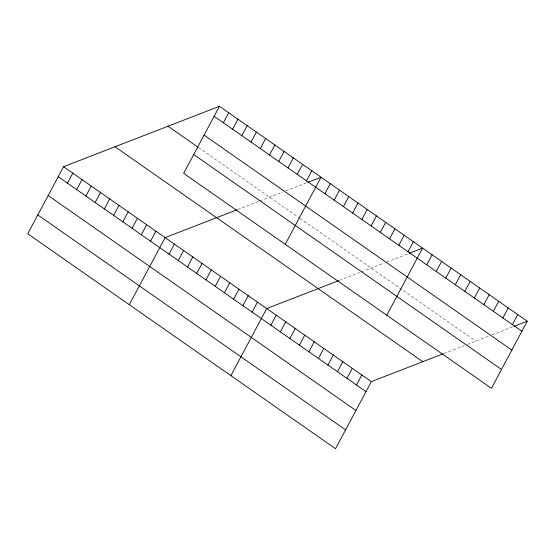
<?xml version="1.0" encoding="UTF-8"?>
<svg xmlns="http://www.w3.org/2000/svg" width="555" height="555" viewBox="0 0 555 555"><rect width="100%" height="100%" fill="white"/><g stroke="black" fill="none" stroke-linecap="round" stroke-linejoin="round"><path stroke-width="0.42" stroke-dasharray="2.77 2.08" d="M237.783 209.478L258.991 201.264M259.747 200.965L282.821 192.03M285.756 190.892L307.075 182.63M339.348 280.407L359.8 272.484M361.312 271.901L384.386 262.959M386.592 262.106L408.64 253.559M443.993 353.486L464.438 345.564M467.47 344.391L489.031 336.039M491.973 334.901L513.285 326.638M198.565 147.554L299.423 217.99M300.13 218.483L475.802 341.165"/><path stroke-width="0.83" d="M219.475 106.289L183.656 173.361L491.439 388.306L527.25 321.227L219.475 106.289L63.561 166.694L27.75 233.773L335.525 448.711L371.344 381.639L443.237 353.778M67.446 183.164L72.795 173.146M76.68 189.609L82.029 179.591M85.914 196.054L91.263 186.043M95.148 202.506L100.497 192.488M104.382 208.951L109.73 198.94M113.615 215.402L118.964 205.385M122.849 221.847L128.198 211.837M132.083 228.299L137.432 218.281M141.317 234.744L146.666 224.726M150.551 241.196L155.899 231.178M223.36 122.752L228.709 112.741M129.315 304.702L165.133 237.623L237.027 209.769M232.594 129.204L237.935 119.186M169.018 254.093L174.367 244.075M241.827 135.649L247.169 125.638M178.252 260.538L183.594 250.52M251.054 142.101L256.403 132.083M187.486 266.99L192.828 256.972M260.288 148.546L265.637 138.535M196.713 273.435L202.062 263.417M269.522 154.998L274.871 144.98M205.947 279.887L211.295 269.869M278.756 161.443L284.104 151.432M215.18 286.331L220.529 276.314M287.99 167.894L293.338 157.877M224.414 292.776L229.763 282.766M297.223 174.339L302.572 164.322M233.648 299.228L238.997 289.21M306.457 180.791L311.806 170.773M242.882 305.673L248.231 295.662M285.228 244.297L321.04 177.218L307.81 182.345M252.116 312.125L257.464 302.107M324.925 193.688L330.274 183.67M230.88 375.631L266.698 308.559L338.592 280.698M334.159 200.133L339.507 190.115M270.861 325.216L276.21 315.198M343.392 206.585L348.741 196.567M280.372 331.862L285.721 321.844M352.626 213.03L357.975 203.012M289.89 338.501L295.239 328.484M361.86 219.475L367.209 209.464M299.402 345.148L304.75 335.13M371.094 225.927L376.436 215.909M308.913 351.787L314.262 341.776M380.321 232.372L385.669 222.361M318.431 358.433L323.773 348.415M389.554 238.823L394.903 228.806M327.943 365.079L333.291 355.061M398.788 245.268L404.137 235.258M337.454 371.718L342.803 361.707M408.022 251.72L413.371 241.702M346.965 378.364L352.314 368.347M386.793 315.226L422.605 248.154L409.375 253.274M356.483 385.01L361.825 374.993M426.767 264.811L432.116 254.794M436.285 271.457L441.634 261.44M445.797 278.097L451.146 268.079M455.308 284.743L460.657 274.725M464.826 291.382L470.168 281.371M474.338 298.028L479.687 288.01M483.849 304.674L489.198 294.656M493.36 311.313L498.709 301.303M502.879 317.959L508.22 307.942M512.39 324.606L517.739 314.588M514.02 326.354L527.25 321.227M214.126 116.307L521.901 331.245M204.074 135.136L511.849 350.073M168.019 126.228L197.851 147.054M193.709 154.533L501.491 369.477M115.017 146.763L422.792 361.7M63.561 166.694L371.344 381.639M58.213 176.712L365.995 391.65M48.16 195.54L355.942 410.478M37.802 214.938L345.585 429.882"/></g></svg>
